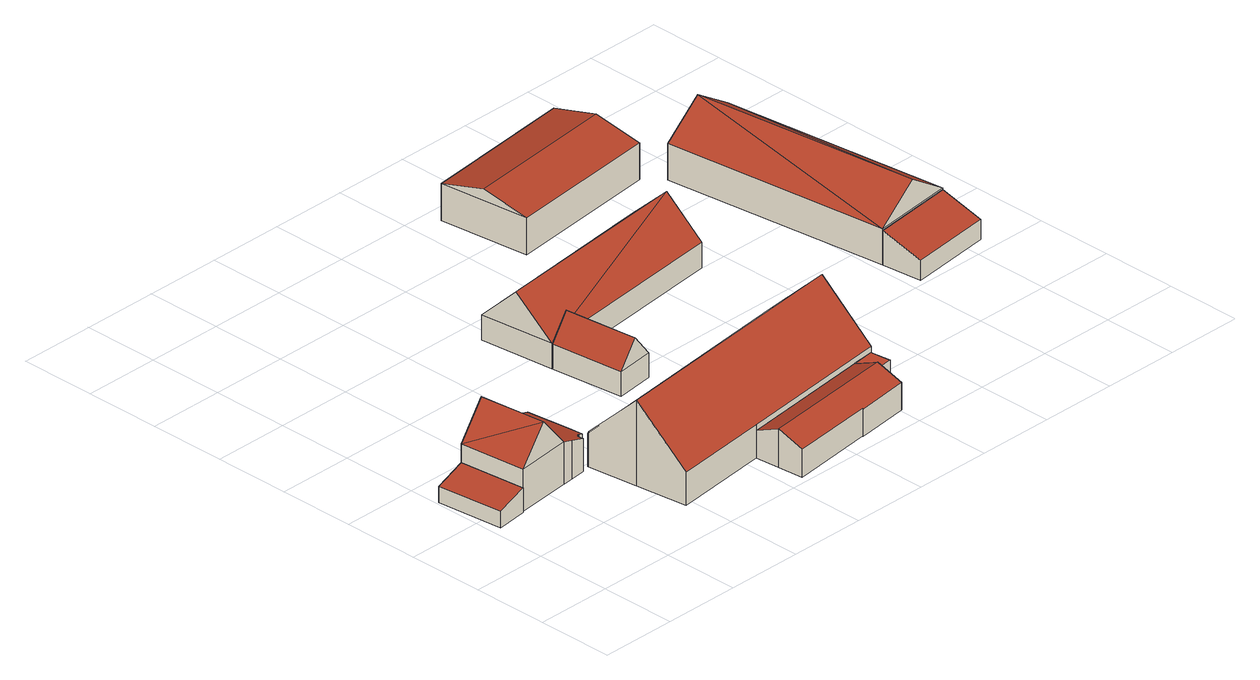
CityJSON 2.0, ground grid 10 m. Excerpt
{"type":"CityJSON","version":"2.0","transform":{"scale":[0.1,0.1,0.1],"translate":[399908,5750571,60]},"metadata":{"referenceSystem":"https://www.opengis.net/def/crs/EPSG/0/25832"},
"CityObjects":{
"building1":{"type":"Building","attributes":{"Gemeindeschluessel":"05515000","Geometrietyp2DReferenz":"3000","function":"31001_2700","roofType":"2100","measuredHeight":3.26},"geometry":[{"type":"Solid","lod":"2","boundaries":[[[[0,1,2,3]],[[4,5,1,0]],[[6,7,5,4]],[[3,2,7,6]],[[4,0,3,6]],[[1,5,7,2]]]],"semantics":{"surfaces":[{"type":"WallSurface"},{"type":"RoofSurface"},{"type":"GroundSurface"}],"values":[[0,0,0,0,1,2]]}}]},
"building2":{"type":"Building","attributes":{"Gemeindeschluessel":"05515000","Geometrietyp2DReferenz":"3000","function":"31001_2000","roofType":"3100","measuredHeight":9.91},"geometry":[{"type":"Solid","lod":"2","boundaries":[[[[8,9,10,11]],[[12,13,9,8]],[[14,15,13,12]],[[11,10,15,14]],[[8,16,12]],[[14,17,11]],[[8,11,17]],[[17,16,8]],[[16,17,14]],[[14,12,16]],[[9,13,15,10]]]],"semantics":{"surfaces":[{"type":"WallSurface"},{"type":"RoofSurface"},{"type":"GroundSurface"}],"values":[[0,0,0,0,0,0,1,1,1,1,2]]}}]},
"building3":{"type":"Building","attributes":{"Gemeindeschluessel":"05515000","Geometrietyp2DReferenz":"3000","function":"31001_2000","roofType":"2100","measuredHeight":5.48},"geometry":[{"type":"Solid","lod":"2","boundaries":[[[[18,19,20,21]],[[22,23,19,18]],[[24,25,23,22]],[[8,9,25,24]],[[11,10,9,8]],[[26,27,10,11]],[[28,29,27,26]],[[30,31,29,28]],[[32,33,31,30]],[[34,35,33,32]],[[36,37,35,34]],[[38,39,37,36]],[[40,41,39,38]],[[42,43,41,40]],[[44,45,43,42]],[[46,47,45,44]],[[48,49,47,46]],[[50,51,49,48]],[[21,20,51,50]],[[48,46,44,42,40,38,36,34,32,30,28,26,11,8,24,22,18,21,50]],[[19,23,25,9,10,27,29,31,33,35,37,39,41,43,45,47,49,51,20]]]],"semantics":{"surfaces":[{"type":"WallSurface"},{"type":"RoofSurface"},{"type":"GroundSurface"}],"values":[[0,0,0,0,0,0,0,0,0,0,0,0,0,0,0,0,0,0,0,1,2]]}}]},
"building4":{"type":"Building","attributes":{"Gemeindeschluessel":"05515000","Geometrietyp2DReferenz":"3000","function":"31001_3200"},"address":[{"country":"Germany","locality":"Münster","thoroughfareNumber":"244","thoroughfareName":"Am Kattwinkel"}],"children":["building4-1","building4-2"]},
"building4-1":{"type":"BuildingPart","attributes":{"roofType":"3100","measuredHeight":11.08},"parents":["building4"],"geometry":[{"type":"Solid","lod":"2","boundaries":[[[[52,53,54,55]],[[56,57,53,52]],[[58,59,57,56]],[[60,61,59,58]],[[62,63,61,60]],[[64,65,63,62]],[[66,67,65,64]],[[68,69,70,67,66]],[[54,71,55]],[[64,62,60,58,56,66]],[[52,55,68,66,56]],[[53,57,59,61,63,65,67,70,54]],[[69,68,55,71]],[[54,70,69,71]]]],"semantics":{"surfaces":[{"type":"WallSurface"},{"type":"RoofSurface"},{"type":"GroundSurface"},{"type":"ClosureSurface"}],"values":[[0,0,0,0,0,0,0,0,0,1,1,2,0,3]]}}]},
"building4-2":{"type":"BuildingPart","attributes":{"roofType":"3100","measuredHeight":5.03},"parents":["building4"],"geometry":[{"type":"Solid","lod":"2","boundaries":[[[[72,73,70,69]],[[74,75,73,72]],[[76,77,75,74]],[[78,79,77,76]],[[80,81,79,78]],[[82,83,81,80]],[[84,85,83,82]],[[86,87,85,84]],[[88,89,87,86]],[[71,54,89,88]],[[86,84,82,80,78,88]],[[76,74,72,69,71,88,78]],[[73,75,77,79,81,83,85,87,89,54,70]],[[70,54,71,69]]]],"semantics":{"surfaces":[{"type":"WallSurface"},{"type":"RoofSurface"},{"type":"GroundSurface"},{"type":"ClosureSurface"}],"values":[[0,0,0,0,0,0,0,0,0,0,1,1,2,3]]}}]},
"building5":{"type":"Building","attributes":{"Gemeindeschluessel":"05515000","Geometrietyp2DReferenz":"3000","function":"51009_1610","roofType":"1000","measuredHeight":3.37},"geometry":[{"type":"Solid","lod":"2","boundaries":[[[[90,91,92,93]],[[74,94,91,90]],[[72,95,94,74]],[[93,92,95,72]],[[74,90,93,72]],[[91,94,95,92]]]],"semantics":{"surfaces":[{"type":"WallSurface"},{"type":"RoofSurface"},{"type":"GroundSurface"}],"values":[[0,0,0,0,1,2]]}}]},
"building6":{"type":"Building","attributes":{"Gemeindeschluessel":"05515000","Geometrietyp2DReferenz":"3000","function":"31001_2700"},"children":["building6-1","building6-2"]},
"building6-1":{"type":"BuildingPart","attributes":{"roofType":"3100","measuredHeight":8.15},"parents":["building6"],"geometry":[{"type":"Solid","lod":"2","boundaries":[[[[96,97,98,99]],[[100,101,102,97,96]],[[103,104,105,106,107]],[[99,98,104,103]],[[108,109,99]],[[99,103,108]],[[107,100,96,109]],[[109,108,107]],[[108,103,107]],[[109,96,99]],[[97,102,105,104,98]],[[101,100,107,106]],[[105,102,101,106]]]],"semantics":{"surfaces":[{"type":"WallSurface"},{"type":"RoofSurface"},{"type":"GroundSurface"},{"type":"ClosureSurface"}],"values":[[0,0,0,0,1,1,1,1,0,0,2,0,3]]}}]},
"building6-2":{"type":"BuildingPart","attributes":{"roofType":"3100","measuredHeight":6.37},"parents":["building6"],"geometry":[{"type":"Solid","lod":"2","boundaries":[[[[110,111,102,101]],[[112,113,111,110]],[[106,105,113,112]],[[110,114,112]],[[106,115,101]],[[101,115,114,110]],[[112,114,115,106]],[[111,113,105,102]],[[105,106,101,102]]]],"semantics":{"surfaces":[{"type":"WallSurface"},{"type":"RoofSurface"},{"type":"GroundSurface"},{"type":"ClosureSurface"}],"values":[[0,0,0,0,0,1,1,2,3]]}}]},
"building7":{"type":"Building","attributes":{"Gemeindeschluessel":"05515000","Geometrietyp2DReferenz":"3000","function":"31001_2700","roofType":"3100","measuredHeight":6.32},"geometry":[{"type":"Solid","lod":"2","boundaries":[[[[116,117,118,119]],[[120,121,117,116]],[[122,123,121,120]],[[119,118,123,122]],[[116,124,120]],[[122,125,119]],[[119,125,124,116]],[[120,124,125,122]],[[117,121,123,118]]]],"semantics":{"surfaces":[{"type":"WallSurface"},{"type":"RoofSurface"},{"type":"GroundSurface"}],"values":[[0,0,0,0,0,0,1,1,2]]}}]},
"building8":{"type":"Building","attributes":{"Gemeindeschluessel":"05515000","Geometrietyp2DReferenz":"3000","function":"31001_2460","roofType":"2100","measuredHeight":4.51},"geometry":[{"type":"Solid","lod":"2","boundaries":[[[[126,127,128,129]],[[130,131,127,126]],[[132,133,131,130]],[[129,128,133,132]],[[130,126,129,132]],[[127,131,133,128]]]],"semantics":{"surfaces":[{"type":"WallSurface"},{"type":"RoofSurface"},{"type":"GroundSurface"}],"values":[[0,0,0,0,1,2]]}}]},
"building9":{"type":"Building","attributes":{"Gemeindeschluessel":"05515000","Geometrietyp2DReferenz":"3000","function":"31001_2700","roofType":"3100","measuredHeight":8.36},"geometry":[{"type":"Solid","lod":"2","boundaries":[[[[134,135,127,136]],[[137,138,135,134]],[[139,131,138,137]],[[136,127,131,139]],[[134,140,137]],[[139,141,136]],[[136,141,140]],[[140,134,136]],[[141,139,137]],[[137,140,141]],[[135,138,131,127]]]],"semantics":{"surfaces":[{"type":"WallSurface"},{"type":"RoofSurface"},{"type":"GroundSurface"}],"values":[[0,0,0,0,0,0,1,1,1,1,2]]}}]}
},
"vertices":[
[13,174,25],[13,174,4],[54,179,4],[54,179,36],[4,261,25],[4,261,4],[45,266,36],[45,266,4],
[127,187,60],[127,187,5],[117,275,5],[117,275,60],[54,179,60],[54,179,5],[45,266,60],[45,266,5],[91,183,104],[81,270,104],
[161,195,48],[161,195,5],[161,196,5],[161,196,48],[162,191,48],[162,191,5],[142,189,55],[142,189,5],[165,280,43],[165,280,5],[172,224,43],[172,224,5],[174,204,43],[174,204,5],[168,203,45],[168,203,5],[167,203,45],[167,203,5],[166,203,46],[166,203,5],[165,203,46],[165,203,5],[164,202,47],[164,202,5],[163,201,47],[163,201,5],[162,200,47],[162,200,5],[162,199,48],[162,199,5],[161,198,48],[161,198,5],[161,197,48],[161,197,5],
[188,57,49],[188,57,6],[315,72,6],[315,72,49],[180,126,117],[180,126,6],[172,192,52],[172,192,6],[172,194,49],[172,194,6],[175,194,49],[175,194,6],[508,234,49],[508,234,6],[516,165,117],[516,165,6],[524,97,49],[524,97,42],[524,97,6],[315,72,42],
[523,97,42],[523,97,6],[493,93,42],[493,93,6],[496,66,54],[496,66,6],[497,61,56],[497,61,6],[501,28,42],[501,28,6],[431,19,41],[431,19,6],[431,20,42],[431,20,6],[321,7,42],[321,7,6],[318,40,56],[318,40,6],
[496,66,42],[496,66,8],[526,70,8],[526,70,42],[493,93,8],[523,97,8],
[564,398,39],[564,398,6],[553,497,6],[553,497,39],[344,373,39],[344,373,38],[344,373,6],[283,466,39],[283,466,6],[294,367,6],[294,367,38],[294,367,39],[288,417,87],[558,447,87],
[355,277,38],[355,277,6],[305,271,38],[305,271,6],[330,274,70],[319,370,70],
[640,701,52],[640,701,4],[437,678,4],[437,678,52],[653,581,52],[653,581,4],[451,559,52],[451,559,4],[646,641,67],[444,619,67],
[707,257,52],[707,257,7],[713,204,7],[713,204,33],[816,270,52],[816,270,7],[822,217,33],[822,217,7],
[671,555,54],[671,555,7],[707,257,54],[780,569,54],[780,569,7],[816,270,54],[726,562,91],[762,264,91]
]}
